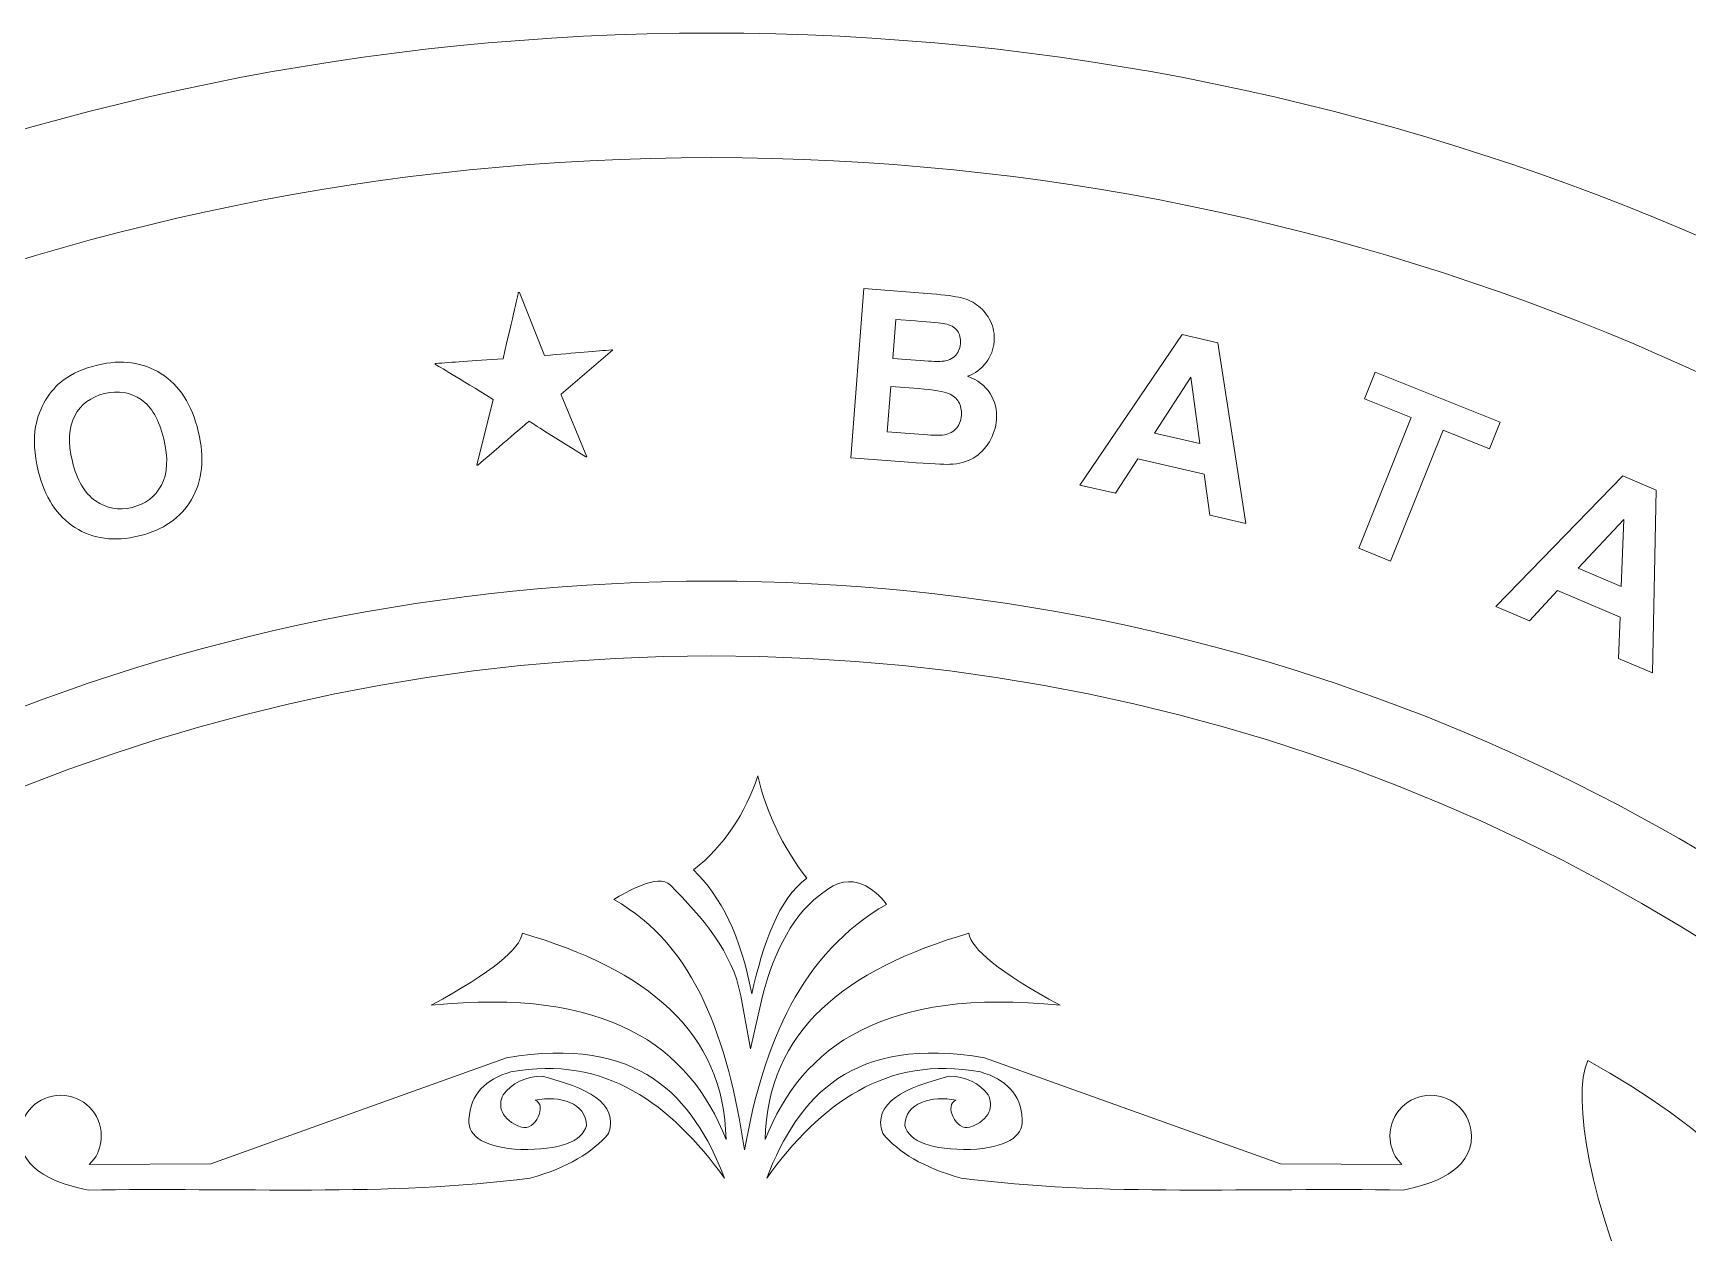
# Model space of a CAD drawing. Header units: millimetres. Extents: x -22.2 to 22.2, y -22.2 to 22.2.
# Drawn here: x -6.06 to 8.72, y 11.53 to 22.25 of the extents above; entities that cross this region are included whole.
import ezdxf

# ---------------------------------------------------------------- set-up
doc = ezdxf.new("R2010")
doc.units = ezdxf.units.MM
doc.header["$MEASUREMENT"] = 0
doc.layers.add('Camada 1', color=7, linetype='Continuous')

msp = doc.modelspace()

# ---------------------------------------------------------------- linework, layer by layer
at = {"layer": 'Camada 1', "lineweight": 9}
for points, knots in [([(0, 22.25), (12.2883, 22.25), (22.25, 12.2883), (22.25, 0), (22.25, 0), (22.25, -12.2883), (12.2883, -22.25), (0, -22.25), (0, -22.25), (-12.2883, -22.25), (-22.25, -12.2883), (-22.25, 0), (-22.25, 0), (-22.25, 12.2883), (-12.2883, 22.25), (0, 22.25)], [0, 0, 0, 0, 0.2, 0.2, 0.2, 0.2, 0.4, 0.4, 0.4, 0.4, 0.6, 0.6, 0.6, 0.6, 1, 1, 1, 1]), ([(0, 22.25), (12.2883, 22.25), (22.25, 12.2883), (22.25, 0), (22.25, 0), (22.25, -12.2883), (12.2883, -22.25), (0, -22.25), (0, -22.25), (-12.2883, -22.25), (-22.25, -12.2883), (-22.25, 0), (-22.25, 0), (-22.25, 12.2883), (-12.2883, 22.25), (0, 22.25)], [0, 0, 0, 0, 0.2, 0.2, 0.2, 0.2, 0.4, 0.4, 0.4, 0.4, 0.6, 0.6, 0.6, 0.6, 1, 1, 1, 1]), ([(0, 21.1375), (11.6739, 21.1375), (21.1375, 11.6739), (21.1375, 0), (21.1375, 0), (21.1375, -11.6739), (11.6739, -21.1375), (0, -21.1375), (0, -21.1375), (-11.6739, -21.1375), (-21.1375, -11.6739), (-21.1375, 0), (-21.1375, 0), (-21.1375, 11.6739), (-11.6739, 21.1375), (0, 21.1375)], [0, 0, 0, 0, 0.2, 0.2, 0.2, 0.2, 0.4, 0.4, 0.4, 0.4, 0.6, 0.6, 0.6, 0.6, 1, 1, 1, 1]), ([(0, 21.1375), (11.6739, 21.1375), (21.1375, 11.6739), (21.1375, 0), (21.1375, 0), (21.1375, -11.6739), (11.6739, -21.1375), (0, -21.1375), (0, -21.1375), (-11.6739, -21.1375), (-21.1375, -11.6739), (-21.1375, 0), (-21.1375, 0), (-21.1375, 11.6739), (-11.6739, 21.1375), (0, 21.1375)], [0, 0, 0, 0, 0.2, 0.2, 0.2, 0.2, 0.4, 0.4, 0.4, 0.4, 0.6, 0.6, 0.6, 0.6, 1, 1, 1, 1]), ([(1.359, 19.9674), (1.359, 19.9674), (1.9633, 19.921), (1.9633, 19.921), (1.9633, 19.921), (2.0833, 19.9118), (2.1719, 19.9), (2.2299, 19.8856), (2.2299, 19.8856), (2.2882, 19.8709), (2.339, 19.8461), (2.3831, 19.8112), (2.3831, 19.8112), (2.427, 19.776), (2.4625, 19.7312), (2.4895, 19.6764), (2.4895, 19.6764), (2.5163, 19.6216), (2.5274, 19.5613), (2.5224, 19.4962), (2.5224, 19.4962), (2.5169, 19.4258), (2.4929, 19.3623), (2.4504, 19.3065), (2.4504, 19.3065), (2.4079, 19.2503), (2.3528, 19.2103), (2.2855, 19.1858), (2.2855, 19.1858), (2.3752, 19.1516), (2.442, 19.1004), (2.4867, 19.0319), (2.4867, 19.0319), (2.5309, 18.9634), (2.5497, 18.8855), (2.5429, 18.798), (2.5429, 18.798), (2.5376, 18.729), (2.5168, 18.6634), (2.4797, 18.6008), (2.4797, 18.6008), (2.4427, 18.5382), (2.3951, 18.4895), (2.3365, 18.4547), (2.3365, 18.4547), (2.2783, 18.4203), (2.2082, 18.4016), (2.1263, 18.3986), (2.1263, 18.3986), (2.0753, 18.3972), (1.9522, 18.4032), (1.7575, 18.4167), (1.7575, 18.4167), (1.7575, 18.4167), (1.2429, 18.4563), (1.2429, 18.4563), (1.2429, 18.4563), (1.2429, 18.4563), (1.359, 19.9674), (1.359, 19.9674)], [0, 0, 0, 0, 0.0625, 0.0625, 0.0625, 0.0625, 0.125, 0.125, 0.125, 0.125, 0.1875, 0.1875, 0.1875, 0.1875, 0.25, 0.25, 0.25, 0.25, 0.3125, 0.3125, 0.3125, 0.3125, 0.375, 0.375, 0.375, 0.375, 0.4375, 0.4375, 0.4375, 0.4375, 0.5, 0.5, 0.5, 0.5, 0.5625, 0.5625, 0.5625, 0.5625, 0.625, 0.625, 0.625, 0.625, 0.6875, 0.6875, 0.6875, 0.6875, 0.75, 0.75, 0.75, 0.75, 0.8125, 0.8125, 0.8125, 0.8125, 0.875, 0.875, 0.875, 0.875, 1, 1, 1, 1]), ([(-1.7254, 19.9325), (-1.7254, 19.9325), (-1.7169, 19.9331), (-1.7169, 19.9331), (-1.7169, 19.9331), (-1.7169, 19.9331), (-1.4915, 19.3701), (-1.4915, 19.3701), (-1.4915, 19.3701), (-1.2188, 19.3939), (-1.0197, 19.4103), (-0.8938, 19.4199), (-0.8938, 19.4199), (-0.8938, 19.4199), (-0.8857, 19.4206), (-0.8857, 19.4206), (-0.8857, 19.4206), (-0.8857, 19.4206), (-0.8854, 19.4167), (-0.8854, 19.4167), (-0.8854, 19.4167), (-0.8854, 19.4167), (-1.3447, 19.0248), (-1.3447, 19.0248), (-1.3447, 19.0248), (-1.3447, 19.0248), (-1.3443, 19.0206), (-1.3443, 19.0206), (-1.3443, 19.0206), (-1.3443, 19.0206), (-1.1149, 18.466), (-1.1149, 18.466), (-1.1149, 18.466), (-1.1149, 18.466), (-1.1234, 18.4654), (-1.1234, 18.4654), (-1.1234, 18.4654), (-1.46, 18.6744), (-1.6284, 18.7804), (-1.6286, 18.7832), (-1.6286, 18.7832), (-1.651, 18.7662), (-1.8041, 18.6356), (-2.0878, 18.3913), (-2.0878, 18.3913), (-2.0878, 18.3913), (-2.0963, 18.3906), (-2.0963, 18.3906), (-2.0963, 18.3906), (-2.0963, 18.3906), (-1.9504, 18.9782), (-1.9504, 18.9782), (-1.9504, 18.9782), (-2.2652, 19.1709), (-2.4377, 19.2752), (-2.4679, 19.2909), (-2.4679, 19.2909), (-2.4679, 19.2909), (-2.4686, 19.299), (-2.4686, 19.299), (-2.4686, 19.299), (-2.4686, 19.299), (-2.4605, 19.2996), (-2.4605, 19.2996), (-2.4605, 19.2996), (-2.3345, 19.3093), (-2.1354, 19.3235), (-1.8622, 19.3416), (-1.8622, 19.3416), (-1.7708, 19.7308), (-1.725, 19.9279), (-1.7254, 19.9325)], [0, 0, 0, 0, 0.0526316, 0.0526316, 0.0526316, 0.0526316, 0.1052632, 0.1052632, 0.1052632, 0.1052632, 0.1578947, 0.1578947, 0.1578947, 0.1578947, 0.2105263, 0.2105263, 0.2105263, 0.2105263, 0.2631579, 0.2631579, 0.2631579, 0.2631579, 0.3157895, 0.3157895, 0.3157895, 0.3157895, 0.3684211, 0.3684211, 0.3684211, 0.3684211, 0.4210526, 0.4210526, 0.4210526, 0.4210526, 0.4736842, 0.4736842, 0.4736842, 0.4736842, 0.5263158, 0.5263158, 0.5263158, 0.5263158, 0.5789474, 0.5789474, 0.5789474, 0.5789474, 0.6315789, 0.6315789, 0.6315789, 0.6315789, 0.6842105, 0.6842105, 0.6842105, 0.6842105, 0.7368421, 0.7368421, 0.7368421, 0.7368421, 0.7894737, 0.7894737, 0.7894737, 0.7894737, 0.8421053, 0.8421053, 0.8421053, 0.8421053, 0.8947368, 0.8947368, 0.8947368, 0.8947368, 1, 1, 1, 1]), ([(1.6457, 19.6927), (1.6457, 19.6927), (1.619, 19.3445), (1.619, 19.3445), (1.619, 19.3445), (1.619, 19.3445), (1.8188, 19.3291), (1.8188, 19.3291), (1.8188, 19.3291), (1.9373, 19.32), (2.0114, 19.3161), (2.0404, 19.3174), (2.0404, 19.3174), (2.093, 19.3194), (2.1355, 19.3342), (2.1677, 19.3618), (2.1677, 19.3618), (2.1999, 19.3894), (2.2177, 19.4273), (2.2214, 19.4758), (2.2214, 19.4758), (2.225, 19.5226), (2.2148, 19.5613), (2.1915, 19.5925), (2.1915, 19.5925), (2.168, 19.6235), (2.131, 19.6441), (2.0808, 19.654), (2.0808, 19.654), (2.0508, 19.6598), (1.9641, 19.6683), (1.8209, 19.6793), (1.8209, 19.6793), (1.8209, 19.6793), (1.6457, 19.6927), (1.6457, 19.6927)], [0, 0, 0, 0, 0.1, 0.1, 0.1, 0.1, 0.2, 0.2, 0.2, 0.2, 0.3, 0.3, 0.3, 0.3, 0.4, 0.4, 0.4, 0.4, 0.5, 0.5, 0.5, 0.5, 0.6, 0.6, 0.6, 0.6, 0.7, 0.7, 0.7, 0.7, 0.8, 0.8, 0.8, 0.8, 1, 1, 1, 1]), ([(4.7691, 17.8714), (4.7691, 17.8714), (4.447, 17.9457), (4.447, 17.9457), (4.447, 17.9457), (4.447, 17.9457), (4.397, 18.3113), (4.397, 18.3113), (4.397, 18.3113), (4.397, 18.3113), (3.8047, 18.448), (3.8047, 18.448), (3.8047, 18.448), (3.8047, 18.448), (3.6045, 18.1401), (3.6045, 18.1401), (3.6045, 18.1401), (3.6045, 18.1401), (3.2882, 18.2131), (3.2882, 18.2131), (3.2882, 18.2131), (3.2882, 18.2131), (4.2023, 19.5576), (4.2023, 19.5576), (4.2023, 19.5576), (4.2023, 19.5576), (4.5183, 19.4847), (4.5183, 19.4847), (4.5183, 19.4847), (4.5183, 19.4847), (4.7691, 17.8714), (4.7691, 17.8714)], [0, 0, 0, 0, 0.1111111, 0.1111111, 0.1111111, 0.1111111, 0.2222222, 0.2222222, 0.2222222, 0.2222222, 0.3333333, 0.3333333, 0.3333333, 0.3333333, 0.4444444, 0.4444444, 0.4444444, 0.4444444, 0.5555556, 0.5555556, 0.5555556, 0.5555556, 0.6666667, 0.6666667, 0.6666667, 0.6666667, 0.7777778, 0.7777778, 0.7777778, 0.7777778, 1, 1, 1, 1]), ([(-6.0117, 18.3408), (-6.0478, 18.491), (-6.0556, 18.6227), (-6.0353, 18.7358), (-6.0353, 18.7358), (-6.0201, 18.8188), (-5.9903, 18.8975), (-5.9468, 18.9711), (-5.9468, 18.9711), (-5.9031, 19.0448), (-5.8503, 19.1043), (-5.7884, 19.15), (-5.7884, 19.15), (-5.7058, 19.2109), (-5.6045, 19.256), (-5.4844, 19.2849), (-5.4844, 19.2849), (-5.2671, 19.3372), (-5.0772, 19.3114), (-4.9141, 19.208), (-4.9141, 19.208), (-4.7512, 19.1042), (-4.6409, 18.9324), (-4.5831, 18.6919), (-4.5831, 18.6919), (-4.5257, 18.4535), (-4.5457, 18.2514), (-4.6426, 18.0858), (-4.6426, 18.0858), (-4.7395, 17.9198), (-4.8964, 17.811), (-5.1129, 17.7589), (-5.1129, 17.7589), (-5.332, 17.7061), (-5.5227, 17.731), (-5.6843, 17.8339), (-5.6843, 17.8339), (-5.8458, 17.9366), (-5.9551, 18.1055), (-6.0117, 18.3408)], [0, 0, 0, 0, 0.0909091, 0.0909091, 0.0909091, 0.0909091, 0.1818182, 0.1818182, 0.1818182, 0.1818182, 0.2727273, 0.2727273, 0.2727273, 0.2727273, 0.3636364, 0.3636364, 0.3636364, 0.3636364, 0.4545455, 0.4545455, 0.4545455, 0.4545455, 0.5454545, 0.5454545, 0.5454545, 0.5454545, 0.6363636, 0.6363636, 0.6363636, 0.6363636, 0.7272727, 0.7272727, 0.7272727, 0.7272727, 0.8181818, 0.8181818, 0.8181818, 0.8181818, 1, 1, 1, 1]), ([(5.7775, 17.6484), (5.7775, 17.6484), (6.2466, 18.8172), (6.2466, 18.8172), (6.2466, 18.8172), (6.2466, 18.8172), (5.8302, 18.9843), (5.8302, 18.9843), (5.8302, 18.9843), (5.8302, 18.9843), (5.9256, 19.2221), (5.9256, 19.2221), (5.9256, 19.2221), (5.9256, 19.2221), (7.0414, 18.7742), (7.0414, 18.7742), (7.0414, 18.7742), (7.0414, 18.7742), (6.9459, 18.5364), (6.9459, 18.5364), (6.9459, 18.5364), (6.9459, 18.5364), (6.5314, 18.7028), (6.5314, 18.7028), (6.5314, 18.7028), (6.5314, 18.7028), (6.0623, 17.5341), (6.0623, 17.5341), (6.0623, 17.5341), (6.0623, 17.5341), (5.7775, 17.6484), (5.7775, 17.6484)], [0, 0, 0, 0, 0.1111111, 0.1111111, 0.1111111, 0.1111111, 0.2222222, 0.2222222, 0.2222222, 0.2222222, 0.3333333, 0.3333333, 0.3333333, 0.3333333, 0.4444444, 0.4444444, 0.4444444, 0.4444444, 0.5555556, 0.5555556, 0.5555556, 0.5555556, 0.6666667, 0.6666667, 0.6666667, 0.6666667, 0.7777778, 0.7777778, 0.7777778, 0.7777778, 1, 1, 1, 1]), ([(-5.7074, 18.4245), (-5.6672, 18.2575), (-5.598, 18.1403), (-5.5001, 18.0725), (-5.5001, 18.0725), (-5.4022, 18.0049), (-5.2937, 17.9853), (-5.175, 18.0139), (-5.175, 18.0139), (-5.056, 18.0426), (-4.9689, 18.1089), (-4.9129, 18.2127), (-4.9129, 18.2127), (-4.8574, 18.3167), (-4.8503, 18.4541), (-4.8915, 18.6253), (-4.8915, 18.6253), (-4.9322, 18.7944), (-4.9996, 18.9117), (-5.0939, 18.9768), (-5.0939, 18.9768), (-5.1881, 19.0423), (-5.2965, 19.0601), (-5.4196, 19.0305), (-5.4196, 19.0305), (-5.5424, 19.0009), (-5.6314, 18.9349), (-5.6863, 18.8328), (-5.6863, 18.8328), (-5.7411, 18.7303), (-5.7483, 18.5944), (-5.7074, 18.4245)], [0, 0, 0, 0, 0.1111111, 0.1111111, 0.1111111, 0.1111111, 0.2222222, 0.2222222, 0.2222222, 0.2222222, 0.3333333, 0.3333333, 0.3333333, 0.3333333, 0.4444444, 0.4444444, 0.4444444, 0.4444444, 0.5555556, 0.5555556, 0.5555556, 0.5555556, 0.6666667, 0.6666667, 0.6666667, 0.6666667, 0.7777778, 0.7777778, 0.7777778, 0.7777778, 1, 1, 1, 1]), ([(1.5997, 19.0933), (1.5997, 19.0933), (1.5686, 18.6881), (1.5686, 18.6881), (1.5686, 18.6881), (1.5686, 18.6881), (1.8514, 18.6664), (1.8514, 18.6664), (1.8514, 18.6664), (1.9611, 18.658), (2.0314, 18.6558), (2.0614, 18.6595), (2.0614, 18.6595), (2.1074, 18.6645), (2.1459, 18.6817), (2.1768, 18.7115), (2.1768, 18.7115), (2.2078, 18.7416), (2.2256, 18.7831), (2.2297, 18.8369), (2.2297, 18.8369), (2.2332, 18.8827), (2.2252, 18.9218), (2.2055, 18.9552), (2.2055, 18.9552), (2.1861, 18.9885), (2.1559, 19.0142), (2.1155, 19.0318), (2.1155, 19.0318), (2.0751, 19.0494), (1.9853, 19.0637), (1.8463, 19.0744), (1.8463, 19.0744), (1.8463, 19.0744), (1.5997, 19.0933), (1.5997, 19.0933)], [0, 0, 0, 0, 0.1, 0.1, 0.1, 0.1, 0.2, 0.2, 0.2, 0.2, 0.3, 0.3, 0.3, 0.3, 0.4, 0.4, 0.4, 0.4, 0.5, 0.5, 0.5, 0.5, 0.6, 0.6, 0.6, 0.6, 0.7, 0.7, 0.7, 0.7, 0.8, 0.8, 0.8, 0.8, 1, 1, 1, 1]), ([(4.3577, 18.5832), (4.3577, 18.5832), (4.2786, 19.1772), (4.2786, 19.1772), (4.2786, 19.1772), (4.2786, 19.1772), (3.953, 18.6766), (3.953, 18.6766), (3.953, 18.6766), (3.953, 18.6766), (4.3577, 18.5832), (4.3577, 18.5832)], [0, 0, 0, 0, 0.25, 0.25, 0.25, 0.25, 0.5, 0.5, 0.5, 0.5, 1, 1, 1, 1]), ([(8.4016, 16.5362), (8.4016, 16.5362), (8.0971, 16.665), (8.0971, 16.665), (8.0971, 16.665), (8.0971, 16.665), (8.1111, 17.0338), (8.1111, 17.0338), (8.1111, 17.0338), (8.1111, 17.0338), (7.5513, 17.2707), (7.5513, 17.2707), (7.5513, 17.2707), (7.5513, 17.2707), (7.3009, 17.0021), (7.3009, 17.0021), (7.3009, 17.0021), (7.3009, 17.0021), (7.002, 17.1286), (7.002, 17.1286), (7.002, 17.1286), (7.002, 17.1286), (8.1346, 18.295), (8.1346, 18.295), (8.1346, 18.295), (8.1346, 18.295), (8.4333, 18.1685), (8.4333, 18.1685), (8.4333, 18.1685), (8.4333, 18.1685), (8.4016, 16.5362), (8.4016, 16.5362)], [0, 0, 0, 0, 0.1111111, 0.1111111, 0.1111111, 0.1111111, 0.2222222, 0.2222222, 0.2222222, 0.2222222, 0.3333333, 0.3333333, 0.3333333, 0.3333333, 0.4444444, 0.4444444, 0.4444444, 0.4444444, 0.5555556, 0.5555556, 0.5555556, 0.5555556, 0.6666667, 0.6666667, 0.6666667, 0.6666667, 0.7777778, 0.7777778, 0.7777778, 0.7777778, 1, 1, 1, 1]), ([(8.1194, 17.3084), (8.1194, 17.3084), (8.1441, 17.9071), (8.1441, 17.9071), (8.1441, 17.9071), (8.1441, 17.9071), (7.7369, 17.4703), (7.7369, 17.4703), (7.7369, 17.4703), (7.7369, 17.4703), (8.1194, 17.3084), (8.1194, 17.3084)], [0, 0, 0, 0, 0.25, 0.25, 0.25, 0.25, 0.5, 0.5, 0.5, 0.5, 1, 1, 1, 1]), ([(0, 17.355), (9.5849, 17.355), (17.355, 9.5849), (17.355, 0), (17.355, 0), (17.355, -9.5849), (9.5849, -17.355), (0, -17.355), (0, -17.355), (-9.5849, -17.355), (-17.355, -9.5849), (-17.355, 0), (-17.355, 0), (-17.355, 9.5849), (-9.5849, 17.355), (0, 17.355)], [0, 0, 0, 0, 0.2, 0.2, 0.2, 0.2, 0.4, 0.4, 0.4, 0.4, 0.6, 0.6, 0.6, 0.6, 1, 1, 1, 1]), ([(0, 16.6875), (9.2162, 16.6875), (16.6875, 9.2162), (16.6875, 0), (16.6875, 0), (16.6875, -9.2162), (9.2162, -16.6875), (0, -16.6875), (0, -16.6875), (-9.2162, -16.6875), (-16.6875, -9.2162), (-16.6875, 0), (-16.6875, 0), (-16.6875, 9.2162), (-9.2162, 16.6875), (0, 16.6875)], [0, 0, 0, 0, 0.2, 0.2, 0.2, 0.2, 0.4, 0.4, 0.4, 0.4, 0.6, 0.6, 0.6, 0.6, 1, 1, 1, 1]), ([(-0.1612, 14.7763), (0.0806, 14.5385), (0.2631, 14.1877), (0.3579, 13.6705), (0.3579, 13.6705), (0.4622, 14.1207), (0.597, 14.516), (0.8485, 14.7013), (0.8485, 14.7013), (0.6299, 14.9917), (0.4845, 15.2964), (0.413, 15.6162), (0.413, 15.6162), (0.2968, 15.2815), (0.1165, 14.9933), (-0.1612, 14.7763)], [0, 0, 0, 0, 0.2, 0.2, 0.2, 0.2, 0.4, 0.4, 0.4, 0.4, 0.6, 0.6, 0.6, 0.6, 1, 1, 1, 1]), ([(-0.8741, 14.5127), (-0.135, 14.0986), (0.1441, 13.2479), (0.2944, 12.2747), (0.2944, 12.2747), (0.4623, 13.2353), (0.8061, 14.0375), (1.5623, 14.4686), (1.5623, 14.4686), (1.508, 14.5412), (1.2941, 14.7884), (1.0388, 14.6035), (1.0388, 14.6035), (1.0388, 14.6035), (0.9574, 14.5436), (0.9574, 14.5436), (0.9574, 14.5436), (0.6976, 14.3522), (0.5244, 13.9466), (0.4553, 13.6479), (0.4553, 13.6479), (0.4553, 13.6479), (0.3465, 13.1781), (0.3465, 13.1781), (0.3465, 13.1781), (0.3465, 13.1781), (0.2595, 13.6525), (0.2595, 13.6525), (0.2595, 13.6525), (0.1894, 14.0355), (-0.0853, 14.3604), (-0.3685, 14.6387), (-0.3685, 14.6387), (-0.4843, 14.7524), (-0.7591, 14.5737), (-0.8741, 14.5127)], [0, 0, 0, 0, 0.1, 0.1, 0.1, 0.1, 0.2, 0.2, 0.2, 0.2, 0.3, 0.3, 0.3, 0.3, 0.4, 0.4, 0.4, 0.4, 0.5, 0.5, 0.5, 0.5, 0.6, 0.6, 0.6, 0.6, 0.7, 0.7, 0.7, 0.7, 0.8, 0.8, 0.8, 0.8, 1, 1, 1, 1]), ([(-2.5035, 13.5679), (-0.9362, 13.7266), (-0.2032, 13.2099), (0.1288, 12.369), (0.1288, 12.369), (0.1123, 13.3335), (-0.5857, 13.8922), (-1.6898, 14.2098), (-1.6898, 14.2098), (-1.71, 14.0726), (-1.9539, 13.8669), (-2.5035, 13.5679)], [0, 0, 0, 0, 0.25, 0.25, 0.25, 0.25, 0.5, 0.5, 0.5, 0.5, 1, 1, 1, 1]), ([(3.1106, 13.5679), (1.5433, 13.7266), (0.8103, 13.2099), (0.4783, 12.369), (0.4783, 12.369), (0.4948, 13.3335), (1.1928, 13.8922), (2.2969, 14.2098), (2.2969, 14.2098), (2.3171, 14.0726), (2.561, 13.8669), (3.1106, 13.5679)], [0, 0, 0, 0, 0.25, 0.25, 0.25, 0.25, 0.5, 0.5, 0.5, 0.5, 1, 1, 1, 1]), ([(-5.813, 12.763), (-5.612, 12.763), (-5.4491, 12.6001), (-5.4491, 12.3991), (-5.4491, 12.3991), (-5.4491, 12.3251), (-5.4712, 12.2563), (-5.5091, 12.1989), (-5.5091, 12.1989), (-5.5091, 12.1989), (-5.5561, 12.1442), (-5.5561, 12.1442), (-5.5561, 12.1442), (-5.5561, 12.1442), (-4.4709, 12.1509), (-4.4709, 12.1509), (-4.4709, 12.1509), (-4.4709, 12.1509), (-1.8306, 13.099), (-1.8306, 13.099), (-1.8306, 13.099), (-0.6463, 13.2982), (-0.1708, 12.7596), (0.1153, 12.0241), (0.1153, 12.0241), (-0.3678, 12.6862), (-0.9487, 13.1265), (-1.792, 12.9722), (-1.792, 12.9722), (-2.0183, 12.9076), (-2.1539, 12.7742), (-2.1668, 12.5478), (-2.1668, 12.5478), (-2.1763, 12.3869), (-2.0176, 12.2987), (-1.7038, 12.2777), (-1.7038, 12.2777), (-1.3574, 12.2778), (-1.1557, 12.3469), (-1.1181, 12.494), (-1.1181, 12.494), (-1.1216, 12.6954), (-1.3542, 12.7652), (-1.577, 12.7187), (-1.577, 12.7187), (-1.4629, 12.6827), (-1.5758, 12.4379), (-1.6982, 12.479), (-1.6982, 12.479), (-1.8838, 12.542), (-1.9111, 12.6725), (-1.8622, 12.7669), (-1.8622, 12.7669), (-1.783, 12.8717), (-1.6635, 12.9318), (-1.5108, 12.9336), (-1.5108, 12.9336), (-1.1249, 12.8316), (-0.8207, 12.6999), (-0.921, 12.421), (-0.921, 12.421), (-1.0621, 12.2545), (-1.2816, 12.1171), (-1.6211, 12.0241), (-1.6211, 12.0241), (-2.8778, 11.856), (-4.2559, 11.9429), (-5.5678, 11.9154), (-5.5678, 11.9154), (-5.823, 11.9718), (-6.1769, 12.0821), (-6.1769, 12.3991), (-6.1769, 12.3991), (-6.1769, 12.6001), (-6.014, 12.763), (-5.813, 12.763)], [0, 0, 0, 0, 0.05, 0.05, 0.05, 0.05, 0.1, 0.1, 0.1, 0.1, 0.15, 0.15, 0.15, 0.15, 0.2, 0.2, 0.2, 0.2, 0.25, 0.25, 0.25, 0.25, 0.3, 0.3, 0.3, 0.3, 0.35, 0.35, 0.35, 0.35, 0.4, 0.4, 0.4, 0.4, 0.45, 0.45, 0.45, 0.45, 0.5, 0.5, 0.5, 0.5, 0.55, 0.55, 0.55, 0.55, 0.6, 0.6, 0.6, 0.6, 0.65, 0.65, 0.65, 0.65, 0.7, 0.7, 0.7, 0.7, 0.75, 0.75, 0.75, 0.75, 0.8, 0.8, 0.8, 0.8, 0.85, 0.85, 0.85, 0.85, 0.9, 0.9, 0.9, 0.9, 1, 1, 1, 1]), ([(6.4201, 12.763), (6.2191, 12.763), (6.0562, 12.6001), (6.0562, 12.3991), (6.0562, 12.3991), (6.0562, 12.3251), (6.0783, 12.2563), (6.1162, 12.1989), (6.1162, 12.1989), (6.1162, 12.1989), (6.1632, 12.1442), (6.1632, 12.1442), (6.1632, 12.1442), (6.1632, 12.1442), (5.078, 12.1509), (5.078, 12.1509), (5.078, 12.1509), (5.078, 12.1509), (2.4377, 13.099), (2.4377, 13.099), (2.4377, 13.099), (1.2534, 13.2982), (0.7779, 12.7596), (0.4918, 12.0241), (0.4918, 12.0241), (0.9749, 12.6862), (1.5558, 13.1265), (2.3991, 12.9722), (2.3991, 12.9722), (2.6254, 12.9076), (2.761, 12.7742), (2.7739, 12.5478), (2.7739, 12.5478), (2.7834, 12.3869), (2.6247, 12.2987), (2.3109, 12.2777), (2.3109, 12.2777), (1.9645, 12.2778), (1.7628, 12.3469), (1.7252, 12.494), (1.7252, 12.494), (1.7287, 12.6954), (1.9613, 12.7652), (2.1841, 12.7187), (2.1841, 12.7187), (2.07, 12.6827), (2.1829, 12.4379), (2.3053, 12.479), (2.3053, 12.479), (2.4909, 12.542), (2.5182, 12.6725), (2.4693, 12.7669), (2.4693, 12.7669), (2.3901, 12.8717), (2.2706, 12.9318), (2.1179, 12.9336), (2.1179, 12.9336), (1.732, 12.8316), (1.4278, 12.6999), (1.5281, 12.421), (1.5281, 12.421), (1.6692, 12.2545), (1.8887, 12.1171), (2.2282, 12.0241), (2.2282, 12.0241), (3.4849, 11.856), (4.863, 11.9429), (6.1749, 11.9154), (6.1749, 11.9154), (6.4301, 11.9718), (6.784, 12.0821), (6.784, 12.3991), (6.784, 12.3991), (6.784, 12.6001), (6.6211, 12.763), (6.4201, 12.763)], [0, 0, 0, 0, 0.05, 0.05, 0.05, 0.05, 0.1, 0.1, 0.1, 0.1, 0.15, 0.15, 0.15, 0.15, 0.2, 0.2, 0.2, 0.2, 0.25, 0.25, 0.25, 0.25, 0.3, 0.3, 0.3, 0.3, 0.35, 0.35, 0.35, 0.35, 0.4, 0.4, 0.4, 0.4, 0.45, 0.45, 0.45, 0.45, 0.5, 0.5, 0.5, 0.5, 0.55, 0.55, 0.55, 0.55, 0.6, 0.6, 0.6, 0.6, 0.65, 0.65, 0.65, 0.65, 0.7, 0.7, 0.7, 0.7, 0.75, 0.75, 0.75, 0.75, 0.8, 0.8, 0.8, 0.8, 0.85, 0.85, 0.85, 0.85, 0.9, 0.9, 0.9, 0.9, 1, 1, 1, 1]), ([(7.8216, 13.0745), (9.9617, 11.8865), (10.732, 10.2482), (10.822, 8.3861), (10.822, 8.3861), (8.4615, 9.0956), (7.5355, 12.4327), (7.8216, 13.0745)], [0, 0, 0, 0, 0.3333333, 0.3333333, 0.3333333, 0.3333333, 1, 1, 1, 1])]:
    msp.add_open_spline(points, degree=3, knots=knots, dxfattribs=at)

doc.saveas('drawing.dxf')
